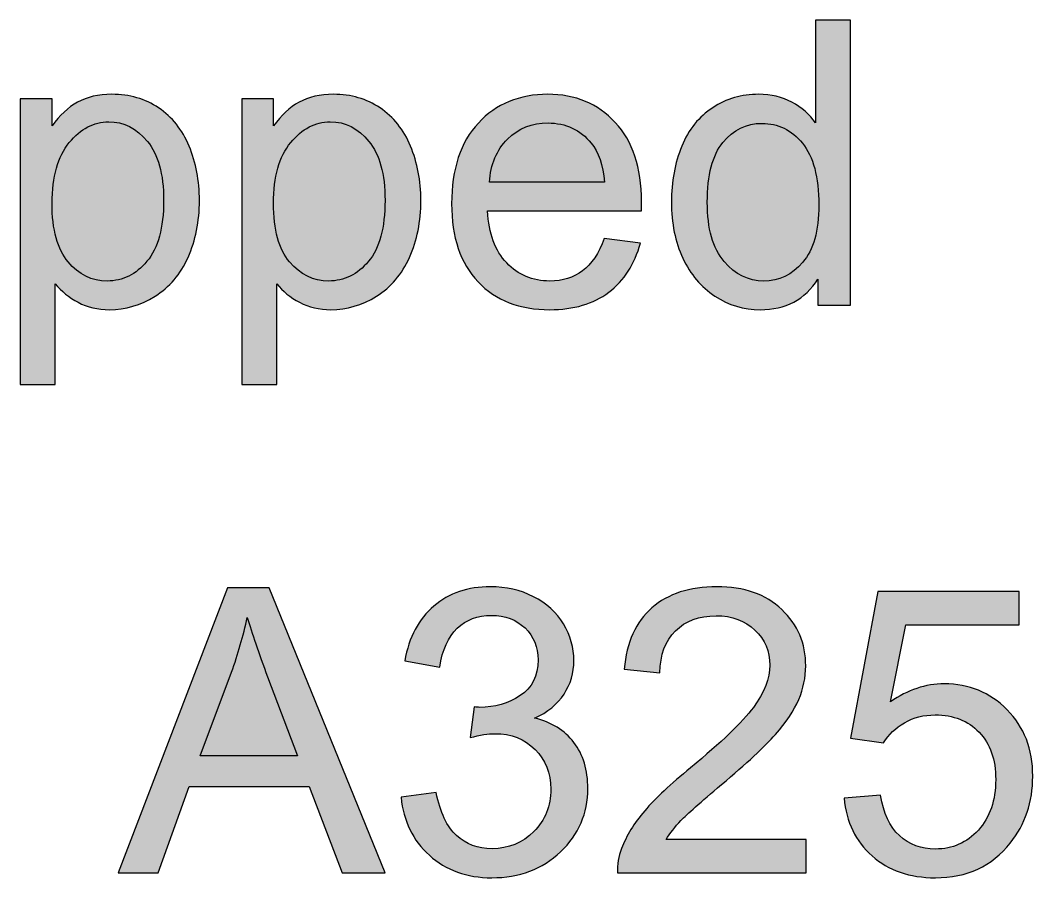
# Model space of a CAD drawing. Extents: x -3.7 to 29.7, y -3.9 to 14.9.
# Drawn here: x 21.399 to 25.662, y 11.259 to 14.869 of the extents above; entities that cross this region are included whole.
import ezdxf

# ---------------------------------------------------------------- set-up
doc = ezdxf.new("R2010")
doc.units = 0
doc.header["$MEASUREMENT"] = 0
doc.layers.add('LAYER_1', color=7, linetype='CONTINUOUS')

msp = doc.modelspace()

# ---------------------------------------------------------------- hatches: boundary and pattern name
at = {"layer": 'LAYER_1'}
h = msp.add_hatch(color=250, dxfattribs=at)
edge = h.paths.add_edge_path()
edge.add_spline(control_points=[(24.7579, 13.6691), (24.7579, 13.6691), (24.7579, 13.7795), (24.7579, 13.7795), (24.7029, 13.6937), (24.6218, 13.6507), (24.5148, 13.6507), (24.4455, 13.6507), (24.3818, 13.6697), (24.324, 13.708), (24.2659, 13.7459), (24.2209, 13.7993), (24.1888, 13.8675), (24.1569, 13.936), (24.141, 14.0144), (24.141, 14.1033), (24.141, 14.1899), (24.1555, 14.2684), (24.1843, 14.3391), (24.2134, 14.4095), (24.2566, 14.4637), (24.3145, 14.5011), (24.3721, 14.5388), (24.4369, 14.5575), (24.5081, 14.5575), (24.5606, 14.5575), (24.6073, 14.5464), (24.6481, 14.5243), (24.6889, 14.5023), (24.7221, 14.4732), (24.7478, 14.4377), (24.7478, 14.4377), (24.7478, 14.8694), (24.7478, 14.8694), (24.7478, 14.8694), (24.8954, 14.8694), (24.8954, 14.8694), (24.8954, 14.8694), (24.8954, 13.6691), (24.8954, 13.6691), (24.8954, 13.6691), (24.7579, 13.6691), (24.7579, 13.6691)], knot_values=[0, 0, 0, 0, 0.071429, 0.071429, 0.071429, 0.142857, 0.142857, 0.142857, 0.214286, 0.214286, 0.214286, 0.285714, 0.285714, 0.285714, 0.357143, 0.357143, 0.357143, 0.428571, 0.428571, 0.428571, 0.5, 0.5, 0.5, 0.571429, 0.571429, 0.571429, 0.642857, 0.642857, 0.642857, 0.714286, 0.714286, 0.714286, 0.785714, 0.785714, 0.785714, 0.857143, 0.857143, 0.857143, 0.928571, 0.928571, 0.928571, 1, 1, 1, 1], degree=3, periodic=1)
h = msp.add_hatch(color=250, dxfattribs=at)
edge = h.paths.add_edge_path()
edge.add_spline(control_points=[(21.3994, 13.3355), (21.3994, 13.3355), (21.3994, 14.5391), (21.3994, 14.5391), (21.3994, 14.5391), (21.5334, 14.5391), (21.5334, 14.5391), (21.5334, 14.5391), (21.5334, 14.4248), (21.5334, 14.4248), (21.5651, 14.469), (21.6009, 14.5023), (21.6408, 14.5243), (21.6805, 14.5464), (21.7288, 14.5575), (21.7854, 14.5575), (21.8598, 14.5575), (21.9251, 14.5386), (21.9819, 14.5003), (22.0386, 14.4623), (22.0814, 14.4084), (22.1104, 14.3391), (22.1392, 14.2695), (22.1537, 14.1935), (22.1537, 14.1106), (22.1537, 14.022), (22.1378, 13.9421), (22.1059, 13.8709), (22.0741, 13.7999), (22.0277, 13.7454), (21.9668, 13.7074), (21.9062, 13.6697), (21.8422, 13.6507), (21.7751, 13.6507), (21.726, 13.6507), (21.6819, 13.661), (21.643, 13.6817), (21.6039, 13.7023), (21.572, 13.7283), (21.5469, 13.7599), (21.5469, 13.7599), (21.5469, 13.3355), (21.5469, 13.3355), (21.5469, 13.3355), (21.3994, 13.3355), (21.3994, 13.3355)], knot_values=[0, 0, 0, 0, 0.066667, 0.066667, 0.066667, 0.133333, 0.133333, 0.133333, 0.2, 0.2, 0.2, 0.266667, 0.266667, 0.266667, 0.333333, 0.333333, 0.333333, 0.4, 0.4, 0.4, 0.466667, 0.466667, 0.466667, 0.533333, 0.533333, 0.533333, 0.6, 0.6, 0.6, 0.666667, 0.666667, 0.666667, 0.733333, 0.733333, 0.733333, 0.8, 0.8, 0.8, 0.866667, 0.866667, 0.866667, 0.933333, 0.933333, 0.933333, 1, 1, 1, 1], degree=3, periodic=1)
h = msp.add_hatch(color=250, dxfattribs=at)
edge = h.paths.add_edge_path()
edge.add_spline(control_points=[(22.3317, 13.3355), (22.3317, 13.3355), (22.3317, 14.5391), (22.3317, 14.5391), (22.3317, 14.5391), (22.4658, 14.5391), (22.4658, 14.5391), (22.4658, 14.5391), (22.4658, 14.4248), (22.4658, 14.4248), (22.4974, 14.469), (22.5331, 14.5023), (22.5731, 14.5243), (22.6128, 14.5464), (22.6611, 14.5575), (22.7178, 14.5575), (22.7922, 14.5575), (22.8575, 14.5386), (22.9142, 14.5003), (22.9709, 14.4623), (23.0137, 14.4084), (23.0427, 14.3391), (23.0715, 14.2695), (23.086, 14.1935), (23.086, 14.1106), (23.086, 14.022), (23.0701, 13.9421), (23.0383, 13.8709), (23.0064, 13.7999), (22.96, 13.7454), (22.8991, 13.7074), (22.8385, 13.6697), (22.7745, 13.6507), (22.7075, 13.6507), (22.6583, 13.6507), (22.6142, 13.661), (22.5754, 13.6817), (22.5362, 13.7023), (22.5043, 13.7283), (22.4792, 13.7599), (22.4792, 13.7599), (22.4792, 13.3355), (22.4792, 13.3355), (22.4792, 13.3355), (22.3317, 13.3355), (22.3317, 13.3355)], knot_values=[0, 0, 0, 0, 0.066667, 0.066667, 0.066667, 0.133333, 0.133333, 0.133333, 0.2, 0.2, 0.2, 0.266667, 0.266667, 0.266667, 0.333333, 0.333333, 0.333333, 0.4, 0.4, 0.4, 0.466667, 0.466667, 0.466667, 0.533333, 0.533333, 0.533333, 0.6, 0.6, 0.6, 0.666667, 0.666667, 0.666667, 0.733333, 0.733333, 0.733333, 0.8, 0.8, 0.8, 0.866667, 0.866667, 0.866667, 0.933333, 0.933333, 0.933333, 1, 1, 1, 1], degree=3, periodic=1)
h = msp.add_hatch(color=250, dxfattribs=at)
edge = h.paths.add_edge_path()
edge.add_spline(control_points=[(23.8574, 13.9507), (23.8574, 13.9507), (24.01, 13.9306), (24.01, 13.9306), (23.9863, 13.842), (23.9418, 13.773), (23.8769, 13.7241), (23.8122, 13.6752), (23.7294, 13.6507), (23.6286, 13.6507), (23.5017, 13.6507), (23.4011, 13.6898), (23.3269, 13.768), (23.2526, 13.846), (23.2154, 13.9558), (23.2154, 14.0969), (23.2154, 14.2427), (23.2528, 14.3561), (23.328, 14.4366), (23.4031, 14.5173), (23.5006, 14.5575), (23.6205, 14.5575), (23.7365, 14.5575), (23.8312, 14.5182), (23.9046, 14.4391), (23.9781, 14.36), (24.015, 14.2489), (24.015, 14.1055), (24.015, 14.0969), (24.0147, 14.0837), (24.0142, 14.0664), (24.0142, 14.0664), (23.3663, 14.0664), (23.3663, 14.0664), (23.3718, 13.9712), (23.3986, 13.8979), (23.4473, 13.8474), (23.4956, 13.7968), (23.5563, 13.7714), (23.6286, 13.7714), (23.6825, 13.7714), (23.7286, 13.7856), (23.7666, 13.8141), (23.8049, 13.8426), (23.8351, 13.8881), (23.8574, 13.9507)], knot_values=[0, 0, 0, 0, 0.066667, 0.066667, 0.066667, 0.133333, 0.133333, 0.133333, 0.2, 0.2, 0.2, 0.266667, 0.266667, 0.266667, 0.333333, 0.333333, 0.333333, 0.4, 0.4, 0.4, 0.466667, 0.466667, 0.466667, 0.533333, 0.533333, 0.533333, 0.6, 0.6, 0.6, 0.666667, 0.666667, 0.666667, 0.733333, 0.733333, 0.733333, 0.8, 0.8, 0.8, 0.866667, 0.866667, 0.866667, 0.933333, 0.933333, 0.933333, 1, 1, 1, 1], degree=3, periodic=1)
h = msp.add_hatch(color=250, dxfattribs=at)
edge = h.paths.add_edge_path()
edge.add_spline(control_points=[(21.5334, 14.0988), (21.5334, 13.9874), (21.5561, 13.9049), (21.6011, 13.8515), (21.6463, 13.7982), (21.7012, 13.7714), (21.7654, 13.7714), (21.8308, 13.7714), (21.8866, 13.799), (21.933, 13.8543), (21.9797, 13.9097), (22.0029, 13.9952), (22.0029, 14.1111), (22.0029, 14.2217), (21.9802, 14.3044), (21.9346, 14.3595), (21.8891, 14.4145), (21.8349, 14.4419), (21.7718, 14.4419), (21.7092, 14.4419), (21.6539, 14.4126), (21.6058, 14.3541), (21.5575, 14.2955), (21.5334, 14.2106), (21.5334, 14.0988)], knot_values=[0, 0, 0, 0, 0.125, 0.125, 0.125, 0.25, 0.25, 0.25, 0.375, 0.375, 0.375, 0.5, 0.5, 0.5, 0.625, 0.625, 0.625, 0.75, 0.75, 0.75, 0.875, 0.875, 0.875, 1, 1, 1, 1], degree=3, periodic=1)
h = msp.add_hatch(color=250, dxfattribs=at)
edge = h.paths.add_edge_path()
edge.add_spline(control_points=[(22.4658, 14.0988), (22.4658, 13.9874), (22.4884, 13.9049), (22.5334, 13.8515), (22.5786, 13.7982), (22.6334, 13.7714), (22.6977, 13.7714), (22.7631, 13.7714), (22.8189, 13.799), (22.8653, 13.8543), (22.912, 13.9097), (22.9351, 13.9952), (22.9351, 14.1111), (22.9351, 14.2217), (22.9125, 14.3044), (22.867, 14.3595), (22.8214, 14.4145), (22.7672, 14.4419), (22.7041, 14.4419), (22.6415, 14.4419), (22.5862, 14.4126), (22.5382, 14.3541), (22.4898, 14.2955), (22.4658, 14.2106), (22.4658, 14.0988)], knot_values=[0, 0, 0, 0, 0.125, 0.125, 0.125, 0.25, 0.25, 0.25, 0.375, 0.375, 0.375, 0.5, 0.5, 0.5, 0.625, 0.625, 0.625, 0.75, 0.75, 0.75, 0.875, 0.875, 0.875, 1, 1, 1, 1], degree=3, periodic=1)
h = msp.add_hatch(color=250, dxfattribs=at)
edge = h.paths.add_edge_path()
edge.add_spline(control_points=[(23.3746, 14.1871), (23.3746, 14.1871), (23.8591, 14.1871), (23.8591, 14.1871), (23.8527, 14.2603), (23.834, 14.315), (23.8035, 14.3517), (23.7568, 14.4084), (23.6959, 14.4369), (23.6213, 14.4369), (23.5537, 14.4369), (23.497, 14.4143), (23.4509, 14.369), (23.4051, 14.3237), (23.3797, 14.2631), (23.3746, 14.1871)], knot_values=[0, 0, 0, 0, 0.2, 0.2, 0.2, 0.4, 0.4, 0.4, 0.6, 0.6, 0.6, 0.8, 0.8, 0.8, 1, 1, 1, 1], degree=3, periodic=1)
h = msp.add_hatch(color=250, dxfattribs=at)
edge = h.paths.add_edge_path()
edge.add_spline(control_points=[(24.2919, 14.103), (24.2919, 13.9918), (24.3154, 13.9088), (24.3626, 13.8538), (24.4095, 13.7987), (24.4651, 13.7714), (24.5291, 13.7714), (24.5936, 13.7714), (24.6483, 13.7976), (24.6936, 13.8501), (24.7386, 13.9027), (24.7612, 13.9829), (24.7612, 14.0907), (24.7612, 14.2092), (24.7383, 14.2963), (24.6923, 14.3519), (24.6464, 14.4075), (24.5897, 14.4352), (24.5223, 14.4352), (24.4567, 14.4352), (24.402, 14.4086), (24.3578, 14.3553), (24.3139, 14.3019), (24.2919, 14.2178), (24.2919, 14.103)], knot_values=[0, 0, 0, 0, 0.125, 0.125, 0.125, 0.25, 0.25, 0.25, 0.375, 0.375, 0.375, 0.5, 0.5, 0.5, 0.625, 0.625, 0.625, 0.75, 0.75, 0.75, 0.875, 0.875, 0.875, 1, 1, 1, 1], degree=3, periodic=1)
h = msp.add_hatch(color=250, dxfattribs=at)
edge = h.paths.add_edge_path()
edge.add_spline(control_points=[(21.8118, 11.2791), (21.8118, 11.2791), (22.2722, 12.4793), (22.2722, 12.4793), (22.2722, 12.4793), (22.4469, 12.4793), (22.4469, 12.4793), (22.4469, 12.4793), (22.9357, 11.2791), (22.9357, 11.2791), (22.9357, 11.2791), (22.7547, 11.2791), (22.7547, 11.2791), (22.7547, 11.2791), (22.6158, 11.6429), (22.6158, 11.6429), (22.6158, 11.6429), (22.1104, 11.6429), (22.1104, 11.6429), (22.1104, 11.6429), (21.9803, 11.2791), (21.9803, 11.2791), (21.9803, 11.2791), (21.8118, 11.2791), (21.8118, 11.2791)], knot_values=[0, 0, 0, 0, 0.125, 0.125, 0.125, 0.25, 0.25, 0.25, 0.375, 0.375, 0.375, 0.5, 0.5, 0.5, 0.625, 0.625, 0.625, 0.75, 0.75, 0.75, 0.875, 0.875, 0.875, 1, 1, 1, 1], degree=3, periodic=1)
h = msp.add_hatch(color=250, dxfattribs=at)
edge = h.paths.add_edge_path()
edge.add_spline(control_points=[(23.0028, 11.5976), (23.0028, 11.5976), (23.1503, 11.6177), (23.1503, 11.6177), (23.1673, 11.5338), (23.1958, 11.4735), (23.2363, 11.4366), (23.2768, 11.3998), (23.3266, 11.3813), (23.3855, 11.3813), (23.4554, 11.3813), (23.5143, 11.4054), (23.5618, 11.4534), (23.6093, 11.5015), (23.6331, 11.561), (23.6331, 11.632), (23.6331, 11.6995), (23.611, 11.7555), (23.5666, 11.7995), (23.5225, 11.8435), (23.4663, 11.8655), (23.3978, 11.8655), (23.3699, 11.8655), (23.3352, 11.86), (23.2936, 11.849), (23.2936, 11.849), (23.3101, 11.9781), (23.3101, 11.9781), (23.3199, 11.9769), (23.328, 11.9764), (23.3338, 11.9764), (23.3969, 11.9764), (23.4534, 11.9929), (23.504, 12.0256), (23.5543, 12.0583), (23.5794, 12.1086), (23.5794, 12.1765), (23.5794, 12.2304), (23.561, 12.2751), (23.5244, 12.3106), (23.4877, 12.3461), (23.4406, 12.3637), (23.3828, 12.3637), (23.3252, 12.3637), (23.2774, 12.3455), (23.2391, 12.3092), (23.2009, 12.2729), (23.1763, 12.2184), (23.1654, 12.1457), (23.1654, 12.1457), (23.0179, 12.1726), (23.0179, 12.1726), (23.036, 12.2715), (23.0768, 12.3483), (23.1408, 12.4028), (23.2045, 12.4572), (23.2841, 12.4843), (23.3791, 12.4843), (23.4445, 12.4843), (23.5048, 12.4704), (23.5599, 12.4422), (23.6152, 12.4142), (23.6574, 12.376), (23.6864, 12.3276), (23.7157, 12.279), (23.7303, 12.2276), (23.7303, 12.1731), (23.7303, 12.1215), (23.7163, 12.0745), (23.6886, 12.032), (23.6607, 11.9895), (23.6194, 11.9558), (23.5649, 11.9306), (23.6359, 11.9144), (23.6909, 11.8803), (23.7303, 11.8286), (23.7694, 11.7772), (23.7889, 11.7124), (23.7889, 11.635), (23.7889, 11.5302), (23.7507, 11.4411), (23.6744, 11.3682), (23.5978, 11.2953), (23.5012, 11.2589), (23.3844, 11.2589), (23.2791, 11.2589), (23.1917, 11.2905), (23.122, 11.3534), (23.0522, 11.4163), (23.0126, 11.4975), (23.0028, 11.5976)], knot_values=[0, 0, 0, 0, 0.033333, 0.033333, 0.033333, 0.066667, 0.066667, 0.066667, 0.1, 0.1, 0.1, 0.133333, 0.133333, 0.133333, 0.166667, 0.166667, 0.166667, 0.2, 0.2, 0.2, 0.233333, 0.233333, 0.233333, 0.266667, 0.266667, 0.266667, 0.3, 0.3, 0.3, 0.333333, 0.333333, 0.333333, 0.366667, 0.366667, 0.366667, 0.4, 0.4, 0.4, 0.433333, 0.433333, 0.433333, 0.466667, 0.466667, 0.466667, 0.5, 0.5, 0.5, 0.533333, 0.533333, 0.533333, 0.566667, 0.566667, 0.566667, 0.6, 0.6, 0.6, 0.633333, 0.633333, 0.633333, 0.666667, 0.666667, 0.666667, 0.7, 0.7, 0.7, 0.733333, 0.733333, 0.733333, 0.766667, 0.766667, 0.766667, 0.8, 0.8, 0.8, 0.833333, 0.833333, 0.833333, 0.866667, 0.866667, 0.866667, 0.9, 0.9, 0.9, 0.933333, 0.933333, 0.933333, 0.966667, 0.966667, 0.966667, 1, 1, 1, 1], degree=3, periodic=1)
h = msp.add_hatch(color=250, dxfattribs=at)
edge = h.paths.add_edge_path()
edge.add_spline(control_points=[(24.7078, 11.4198), (24.7078, 11.4198), (24.7078, 11.2791), (24.7078, 11.2791), (24.7078, 11.2791), (23.9133, 11.2791), (23.9133, 11.2791), (23.9122, 11.3146), (23.918, 11.3486), (23.9306, 11.3816), (23.951, 11.4355), (23.9837, 11.4889), (24.0286, 11.5412), (24.0737, 11.5934), (24.138, 11.6537), (24.2214, 11.7222), (24.3514, 11.8292), (24.4397, 11.9138), (24.4857, 11.9764), (24.5322, 12.039), (24.5554, 12.0983), (24.5554, 12.1541), (24.5554, 12.2125), (24.5343, 12.2617), (24.4925, 12.3019), (24.4506, 12.3419), (24.3958, 12.362), (24.3285, 12.362), (24.2572, 12.362), (24.2002, 12.3407), (24.1575, 12.2983), (24.1148, 12.2561), (24.0932, 12.1974), (24.0927, 12.1223), (24.0927, 12.1223), (23.9418, 12.1374), (23.9418, 12.1374), (23.9521, 12.2502), (23.9912, 12.3363), (24.0589, 12.3955), (24.1268, 12.4547), (24.2175, 12.4843), (24.3318, 12.4843), (24.4469, 12.4843), (24.5383, 12.4525), (24.6053, 12.3885), (24.6726, 12.3246), (24.7062, 12.2452), (24.7062, 12.1508), (24.7062, 12.1027), (24.6964, 12.0555), (24.6766, 12.0091), (24.657, 11.9624), (24.6243, 11.9135), (24.5788, 11.8621), (24.5329, 11.811), (24.4572, 11.7403), (24.3517, 11.6509), (24.2631, 11.5766), (24.2061, 11.5263), (24.1809, 11.4998), (24.1558, 11.4732), (24.1351, 11.4467), (24.1186, 11.4198), (24.1186, 11.4198), (24.7078, 11.4198), (24.7078, 11.4198)], knot_values=[0, 0, 0, 0, 0.045455, 0.045455, 0.045455, 0.090909, 0.090909, 0.090909, 0.136364, 0.136364, 0.136364, 0.181818, 0.181818, 0.181818, 0.227273, 0.227273, 0.227273, 0.272727, 0.272727, 0.272727, 0.318182, 0.318182, 0.318182, 0.363636, 0.363636, 0.363636, 0.409091, 0.409091, 0.409091, 0.454545, 0.454545, 0.454545, 0.5, 0.5, 0.5, 0.545455, 0.545455, 0.545455, 0.590909, 0.590909, 0.590909, 0.636364, 0.636364, 0.636364, 0.681818, 0.681818, 0.681818, 0.727273, 0.727273, 0.727273, 0.772727, 0.772727, 0.772727, 0.818182, 0.818182, 0.818182, 0.863636, 0.863636, 0.863636, 0.909091, 0.909091, 0.909091, 0.954545, 0.954545, 0.954545, 1, 1, 1, 1], degree=3, periodic=1)
h = msp.add_hatch(color=250, dxfattribs=at)
edge = h.paths.add_edge_path()
edge.add_spline(control_points=[(24.8674, 11.5943), (24.8674, 11.5943), (25.0217, 11.606), (25.0217, 11.606), (25.0331, 11.5308), (25.0596, 11.4744), (25.1009, 11.4363), (25.1423, 11.3986), (25.1929, 11.3797), (25.2524, 11.3797), (25.3242, 11.3797), (25.3843, 11.4065), (25.4332, 11.4598), (25.4817, 11.5135), (25.5061, 11.5844), (25.5061, 11.6727), (25.5061, 11.7568), (25.4829, 11.823), (25.4362, 11.8717), (25.3896, 11.9203), (25.3278, 11.9446), (25.251, 11.9446), (25.2032, 11.9446), (25.1605, 11.9337), (25.1225, 11.9118), (25.0848, 11.8901), (25.0552, 11.8619), (25.0334, 11.8272), (25.0334, 11.8272), (24.8942, 11.8473), (24.8942, 11.8473), (24.8942, 11.8473), (25.0099, 12.4643), (25.0099, 12.4643), (25.0099, 12.4643), (25.6049, 12.4643), (25.6049, 12.4643), (25.6049, 12.4643), (25.6049, 12.3234), (25.6049, 12.3234), (25.6049, 12.3234), (25.1275, 12.3234), (25.1275, 12.3234), (25.1275, 12.3234), (25.0635, 11.9996), (25.0635, 11.9996), (25.1353, 12.0502), (25.2108, 12.0753), (25.2895, 12.0753), (25.394, 12.0753), (25.4823, 12.039), (25.5541, 11.9664), (25.626, 11.8937), (25.662, 11.8004), (25.662, 11.6864), (25.662, 11.5778), (25.6304, 11.4839), (25.5672, 11.4048), (25.4905, 11.3075), (25.3854, 11.2589), (25.2524, 11.2589), (25.1434, 11.2589), (25.0546, 11.2897), (24.9856, 11.3509), (24.9166, 11.412), (24.8771, 11.4931), (24.8674, 11.5943)], knot_values=[0, 0, 0, 0, 0.045455, 0.045455, 0.045455, 0.090909, 0.090909, 0.090909, 0.136364, 0.136364, 0.136364, 0.181818, 0.181818, 0.181818, 0.227273, 0.227273, 0.227273, 0.272727, 0.272727, 0.272727, 0.318182, 0.318182, 0.318182, 0.363636, 0.363636, 0.363636, 0.409091, 0.409091, 0.409091, 0.454545, 0.454545, 0.454545, 0.5, 0.5, 0.5, 0.545455, 0.545455, 0.545455, 0.590909, 0.590909, 0.590909, 0.636364, 0.636364, 0.636364, 0.681818, 0.681818, 0.681818, 0.727273, 0.727273, 0.727273, 0.772727, 0.772727, 0.772727, 0.818182, 0.818182, 0.818182, 0.863636, 0.863636, 0.863636, 0.909091, 0.909091, 0.909091, 0.954545, 0.954545, 0.954545, 1, 1, 1, 1], degree=3, periodic=1)
h = msp.add_hatch(color=250, dxfattribs=at)
edge = h.paths.add_edge_path()
edge.add_spline(control_points=[(22.1571, 11.7719), (22.1571, 11.7719), (22.5661, 11.7719), (22.5661, 11.7719), (22.5661, 11.7719), (22.4409, 12.1046), (22.4409, 12.1046), (22.4032, 12.2058), (22.3748, 12.2894), (22.3549, 12.3552), (22.3384, 12.2771), (22.3163, 12.2002), (22.2886, 12.1242), (22.2886, 12.1242), (22.1571, 11.7719), (22.1571, 11.7719)], knot_values=[0, 0, 0, 0, 0.2, 0.2, 0.2, 0.4, 0.4, 0.4, 0.6, 0.6, 0.6, 0.8, 0.8, 0.8, 1, 1, 1, 1], degree=3, periodic=1)

# ---------------------------------------------------------------- linework, layer by layer
at = {"layer": 'LAYER_1', "color": 250}
for points, knots in [([(24.7579, 13.6691), (24.7579, 13.6691), (24.7579, 13.7795), (24.7579, 13.7795), (24.7029, 13.6937), (24.6218, 13.6507), (24.5148, 13.6507), (24.4455, 13.6507), (24.3818, 13.6697), (24.324, 13.708), (24.2659, 13.7459), (24.2209, 13.7993), (24.1888, 13.8675), (24.1569, 13.936), (24.141, 14.0144), (24.141, 14.1033), (24.141, 14.1899), (24.1555, 14.2684), (24.1843, 14.3391), (24.2134, 14.4095), (24.2566, 14.4637), (24.3145, 14.5011), (24.3721, 14.5388), (24.4369, 14.5575), (24.5081, 14.5575), (24.5606, 14.5575), (24.6073, 14.5464), (24.6481, 14.5243), (24.6889, 14.5023), (24.7221, 14.4732), (24.7478, 14.4377), (24.7478, 14.4377), (24.7478, 14.8694), (24.7478, 14.8694), (24.7478, 14.8694), (24.8954, 14.8694), (24.8954, 14.8694), (24.8954, 14.8694), (24.8954, 13.6691), (24.8954, 13.6691), (24.8954, 13.6691), (24.7579, 13.6691), (24.7579, 13.6691)], [0, 0, 0, 0, 0.071429, 0.071429, 0.071429, 0.142857, 0.142857, 0.142857, 0.214286, 0.214286, 0.214286, 0.285714, 0.285714, 0.285714, 0.357143, 0.357143, 0.357143, 0.428571, 0.428571, 0.428571, 0.5, 0.5, 0.5, 0.571429, 0.571429, 0.571429, 0.642857, 0.642857, 0.642857, 0.714286, 0.714286, 0.714286, 0.785714, 0.785714, 0.785714, 0.857143, 0.857143, 0.857143, 0.928571, 0.928571, 0.928571, 1, 1, 1, 1]), ([(21.3994, 13.3355), (21.3994, 13.3355), (21.3994, 14.5391), (21.3994, 14.5391), (21.3994, 14.5391), (21.5334, 14.5391), (21.5334, 14.5391), (21.5334, 14.5391), (21.5334, 14.4248), (21.5334, 14.4248), (21.5651, 14.469), (21.6009, 14.5023), (21.6408, 14.5243), (21.6805, 14.5464), (21.7288, 14.5575), (21.7854, 14.5575), (21.8598, 14.5575), (21.9251, 14.5386), (21.9819, 14.5003), (22.0386, 14.4623), (22.0814, 14.4084), (22.1104, 14.3391), (22.1392, 14.2695), (22.1537, 14.1935), (22.1537, 14.1106), (22.1537, 14.022), (22.1378, 13.9421), (22.1059, 13.8709), (22.0741, 13.7999), (22.0277, 13.7454), (21.9668, 13.7074), (21.9062, 13.6697), (21.8422, 13.6507), (21.7751, 13.6507), (21.726, 13.6507), (21.6819, 13.661), (21.643, 13.6817), (21.6039, 13.7023), (21.572, 13.7283), (21.5469, 13.7599), (21.5469, 13.7599), (21.5469, 13.3355), (21.5469, 13.3355), (21.5469, 13.3355), (21.3994, 13.3355), (21.3994, 13.3355)], [0, 0, 0, 0, 0.066667, 0.066667, 0.066667, 0.133333, 0.133333, 0.133333, 0.2, 0.2, 0.2, 0.266667, 0.266667, 0.266667, 0.333333, 0.333333, 0.333333, 0.4, 0.4, 0.4, 0.466667, 0.466667, 0.466667, 0.533333, 0.533333, 0.533333, 0.6, 0.6, 0.6, 0.666667, 0.666667, 0.666667, 0.733333, 0.733333, 0.733333, 0.8, 0.8, 0.8, 0.866667, 0.866667, 0.866667, 0.933333, 0.933333, 0.933333, 1, 1, 1, 1]), ([(22.3317, 13.3355), (22.3317, 13.3355), (22.3317, 14.5391), (22.3317, 14.5391), (22.3317, 14.5391), (22.4658, 14.5391), (22.4658, 14.5391), (22.4658, 14.5391), (22.4658, 14.4248), (22.4658, 14.4248), (22.4974, 14.469), (22.5331, 14.5023), (22.5731, 14.5243), (22.6128, 14.5464), (22.6611, 14.5575), (22.7178, 14.5575), (22.7922, 14.5575), (22.8575, 14.5386), (22.9142, 14.5003), (22.9709, 14.4623), (23.0137, 14.4084), (23.0427, 14.3391), (23.0715, 14.2695), (23.086, 14.1935), (23.086, 14.1106), (23.086, 14.022), (23.0701, 13.9421), (23.0383, 13.8709), (23.0064, 13.7999), (22.96, 13.7454), (22.8991, 13.7074), (22.8385, 13.6697), (22.7745, 13.6507), (22.7075, 13.6507), (22.6583, 13.6507), (22.6142, 13.661), (22.5754, 13.6817), (22.5362, 13.7023), (22.5043, 13.7283), (22.4792, 13.7599), (22.4792, 13.7599), (22.4792, 13.3355), (22.4792, 13.3355), (22.4792, 13.3355), (22.3317, 13.3355), (22.3317, 13.3355)], [0, 0, 0, 0, 0.066667, 0.066667, 0.066667, 0.133333, 0.133333, 0.133333, 0.2, 0.2, 0.2, 0.266667, 0.266667, 0.266667, 0.333333, 0.333333, 0.333333, 0.4, 0.4, 0.4, 0.466667, 0.466667, 0.466667, 0.533333, 0.533333, 0.533333, 0.6, 0.6, 0.6, 0.666667, 0.666667, 0.666667, 0.733333, 0.733333, 0.733333, 0.8, 0.8, 0.8, 0.866667, 0.866667, 0.866667, 0.933333, 0.933333, 0.933333, 1, 1, 1, 1]), ([(23.8574, 13.9507), (23.8574, 13.9507), (24.01, 13.9306), (24.01, 13.9306), (23.9863, 13.842), (23.9418, 13.773), (23.8769, 13.7241), (23.8122, 13.6752), (23.7294, 13.6507), (23.6286, 13.6507), (23.5017, 13.6507), (23.4011, 13.6898), (23.3269, 13.768), (23.2526, 13.846), (23.2154, 13.9558), (23.2154, 14.0969), (23.2154, 14.2427), (23.2528, 14.3561), (23.328, 14.4366), (23.4031, 14.5173), (23.5006, 14.5575), (23.6205, 14.5575), (23.7365, 14.5575), (23.8312, 14.5182), (23.9046, 14.4391), (23.9781, 14.36), (24.015, 14.2489), (24.015, 14.1055), (24.015, 14.0969), (24.0147, 14.0837), (24.0142, 14.0664), (24.0142, 14.0664), (23.3663, 14.0664), (23.3663, 14.0664), (23.3718, 13.9712), (23.3986, 13.8979), (23.4473, 13.8474), (23.4956, 13.7968), (23.5563, 13.7714), (23.6286, 13.7714), (23.6825, 13.7714), (23.7286, 13.7856), (23.7666, 13.8141), (23.8049, 13.8426), (23.8351, 13.8881), (23.8574, 13.9507)], [0, 0, 0, 0, 0.066667, 0.066667, 0.066667, 0.133333, 0.133333, 0.133333, 0.2, 0.2, 0.2, 0.266667, 0.266667, 0.266667, 0.333333, 0.333333, 0.333333, 0.4, 0.4, 0.4, 0.466667, 0.466667, 0.466667, 0.533333, 0.533333, 0.533333, 0.6, 0.6, 0.6, 0.666667, 0.666667, 0.666667, 0.733333, 0.733333, 0.733333, 0.8, 0.8, 0.8, 0.866667, 0.866667, 0.866667, 0.933333, 0.933333, 0.933333, 1, 1, 1, 1]), ([(21.5334, 14.0988), (21.5334, 13.9874), (21.5561, 13.9049), (21.6011, 13.8515), (21.6463, 13.7982), (21.7012, 13.7714), (21.7654, 13.7714), (21.8308, 13.7714), (21.8866, 13.799), (21.933, 13.8543), (21.9797, 13.9097), (22.0029, 13.9952), (22.0029, 14.1111), (22.0029, 14.2217), (21.9802, 14.3044), (21.9346, 14.3595), (21.8891, 14.4145), (21.8349, 14.4419), (21.7718, 14.4419), (21.7092, 14.4419), (21.6539, 14.4126), (21.6058, 14.3541), (21.5575, 14.2955), (21.5334, 14.2106), (21.5334, 14.0988)], [0, 0, 0, 0, 0.125, 0.125, 0.125, 0.25, 0.25, 0.25, 0.375, 0.375, 0.375, 0.5, 0.5, 0.5, 0.625, 0.625, 0.625, 0.75, 0.75, 0.75, 0.875, 0.875, 0.875, 1, 1, 1, 1]), ([(22.4658, 14.0988), (22.4658, 13.9874), (22.4884, 13.9049), (22.5334, 13.8515), (22.5786, 13.7982), (22.6334, 13.7714), (22.6977, 13.7714), (22.7631, 13.7714), (22.8189, 13.799), (22.8653, 13.8543), (22.912, 13.9097), (22.9351, 13.9952), (22.9351, 14.1111), (22.9351, 14.2217), (22.9125, 14.3044), (22.867, 14.3595), (22.8214, 14.4145), (22.7672, 14.4419), (22.7041, 14.4419), (22.6415, 14.4419), (22.5862, 14.4126), (22.5382, 14.3541), (22.4898, 14.2955), (22.4658, 14.2106), (22.4658, 14.0988)], [0, 0, 0, 0, 0.125, 0.125, 0.125, 0.25, 0.25, 0.25, 0.375, 0.375, 0.375, 0.5, 0.5, 0.5, 0.625, 0.625, 0.625, 0.75, 0.75, 0.75, 0.875, 0.875, 0.875, 1, 1, 1, 1]), ([(23.3746, 14.1871), (23.3746, 14.1871), (23.8591, 14.1871), (23.8591, 14.1871), (23.8527, 14.2603), (23.834, 14.315), (23.8035, 14.3517), (23.7568, 14.4084), (23.6959, 14.4369), (23.6213, 14.4369), (23.5537, 14.4369), (23.497, 14.4143), (23.4509, 14.369), (23.4051, 14.3237), (23.3797, 14.2631), (23.3746, 14.1871)], [0, 0, 0, 0, 0.2, 0.2, 0.2, 0.4, 0.4, 0.4, 0.6, 0.6, 0.6, 0.8, 0.8, 0.8, 1, 1, 1, 1]), ([(24.2919, 14.103), (24.2919, 13.9918), (24.3154, 13.9088), (24.3626, 13.8538), (24.4095, 13.7987), (24.4651, 13.7714), (24.5291, 13.7714), (24.5936, 13.7714), (24.6483, 13.7976), (24.6936, 13.8501), (24.7386, 13.9027), (24.7612, 13.9829), (24.7612, 14.0907), (24.7612, 14.2092), (24.7383, 14.2963), (24.6923, 14.3519), (24.6464, 14.4075), (24.5897, 14.4352), (24.5223, 14.4352), (24.4567, 14.4352), (24.402, 14.4086), (24.3578, 14.3553), (24.3139, 14.3019), (24.2919, 14.2178), (24.2919, 14.103)], [0, 0, 0, 0, 0.125, 0.125, 0.125, 0.25, 0.25, 0.25, 0.375, 0.375, 0.375, 0.5, 0.5, 0.5, 0.625, 0.625, 0.625, 0.75, 0.75, 0.75, 0.875, 0.875, 0.875, 1, 1, 1, 1]), ([(21.8118, 11.2791), (21.8118, 11.2791), (22.2722, 12.4793), (22.2722, 12.4793), (22.2722, 12.4793), (22.4469, 12.4793), (22.4469, 12.4793), (22.4469, 12.4793), (22.9357, 11.2791), (22.9357, 11.2791), (22.9357, 11.2791), (22.7547, 11.2791), (22.7547, 11.2791), (22.7547, 11.2791), (22.6158, 11.6429), (22.6158, 11.6429), (22.6158, 11.6429), (22.1104, 11.6429), (22.1104, 11.6429), (22.1104, 11.6429), (21.9803, 11.2791), (21.9803, 11.2791), (21.9803, 11.2791), (21.8118, 11.2791), (21.8118, 11.2791)], [0, 0, 0, 0, 0.125, 0.125, 0.125, 0.25, 0.25, 0.25, 0.375, 0.375, 0.375, 0.5, 0.5, 0.5, 0.625, 0.625, 0.625, 0.75, 0.75, 0.75, 0.875, 0.875, 0.875, 1, 1, 1, 1]), ([(23.0028, 11.5976), (23.0028, 11.5976), (23.1503, 11.6177), (23.1503, 11.6177), (23.1673, 11.5338), (23.1958, 11.4735), (23.2363, 11.4366), (23.2768, 11.3998), (23.3266, 11.3813), (23.3855, 11.3813), (23.4554, 11.3813), (23.5143, 11.4054), (23.5618, 11.4534), (23.6093, 11.5015), (23.6331, 11.561), (23.6331, 11.632), (23.6331, 11.6995), (23.611, 11.7555), (23.5666, 11.7995), (23.5225, 11.8435), (23.4663, 11.8655), (23.3978, 11.8655), (23.3699, 11.8655), (23.3352, 11.86), (23.2936, 11.849), (23.2936, 11.849), (23.3101, 11.9781), (23.3101, 11.9781), (23.3199, 11.9769), (23.328, 11.9764), (23.3338, 11.9764), (23.3969, 11.9764), (23.4534, 11.9929), (23.504, 12.0256), (23.5543, 12.0583), (23.5794, 12.1086), (23.5794, 12.1765), (23.5794, 12.2304), (23.561, 12.2751), (23.5244, 12.3106), (23.4877, 12.3461), (23.4406, 12.3637), (23.3828, 12.3637), (23.3252, 12.3637), (23.2774, 12.3455), (23.2391, 12.3092), (23.2009, 12.2729), (23.1763, 12.2184), (23.1654, 12.1457), (23.1654, 12.1457), (23.0179, 12.1726), (23.0179, 12.1726), (23.036, 12.2715), (23.0768, 12.3483), (23.1408, 12.4028), (23.2045, 12.4572), (23.2841, 12.4843), (23.3791, 12.4843), (23.4445, 12.4843), (23.5048, 12.4704), (23.5599, 12.4422), (23.6152, 12.4142), (23.6574, 12.376), (23.6864, 12.3276), (23.7157, 12.279), (23.7303, 12.2276), (23.7303, 12.1731), (23.7303, 12.1215), (23.7163, 12.0745), (23.6886, 12.032), (23.6607, 11.9895), (23.6194, 11.9558), (23.5649, 11.9306), (23.6359, 11.9144), (23.6909, 11.8803), (23.7303, 11.8286), (23.7694, 11.7772), (23.7889, 11.7124), (23.7889, 11.635), (23.7889, 11.5302), (23.7507, 11.4411), (23.6744, 11.3682), (23.5978, 11.2953), (23.5012, 11.2589), (23.3844, 11.2589), (23.2791, 11.2589), (23.1917, 11.2905), (23.122, 11.3534), (23.0522, 11.4163), (23.0126, 11.4975), (23.0028, 11.5976)], [0, 0, 0, 0, 0.033333, 0.033333, 0.033333, 0.066667, 0.066667, 0.066667, 0.1, 0.1, 0.1, 0.133333, 0.133333, 0.133333, 0.166667, 0.166667, 0.166667, 0.2, 0.2, 0.2, 0.233333, 0.233333, 0.233333, 0.266667, 0.266667, 0.266667, 0.3, 0.3, 0.3, 0.333333, 0.333333, 0.333333, 0.366667, 0.366667, 0.366667, 0.4, 0.4, 0.4, 0.433333, 0.433333, 0.433333, 0.466667, 0.466667, 0.466667, 0.5, 0.5, 0.5, 0.533333, 0.533333, 0.533333, 0.566667, 0.566667, 0.566667, 0.6, 0.6, 0.6, 0.633333, 0.633333, 0.633333, 0.666667, 0.666667, 0.666667, 0.7, 0.7, 0.7, 0.733333, 0.733333, 0.733333, 0.766667, 0.766667, 0.766667, 0.8, 0.8, 0.8, 0.833333, 0.833333, 0.833333, 0.866667, 0.866667, 0.866667, 0.9, 0.9, 0.9, 0.933333, 0.933333, 0.933333, 0.966667, 0.966667, 0.966667, 1, 1, 1, 1]), ([(24.7078, 11.4198), (24.7078, 11.4198), (24.7078, 11.2791), (24.7078, 11.2791), (24.7078, 11.2791), (23.9133, 11.2791), (23.9133, 11.2791), (23.9122, 11.3146), (23.918, 11.3486), (23.9306, 11.3816), (23.951, 11.4355), (23.9837, 11.4889), (24.0286, 11.5412), (24.0737, 11.5934), (24.138, 11.6537), (24.2214, 11.7222), (24.3514, 11.8292), (24.4397, 11.9138), (24.4857, 11.9764), (24.5322, 12.039), (24.5554, 12.0983), (24.5554, 12.1541), (24.5554, 12.2125), (24.5343, 12.2617), (24.4925, 12.3019), (24.4506, 12.3419), (24.3958, 12.362), (24.3285, 12.362), (24.2572, 12.362), (24.2002, 12.3407), (24.1575, 12.2983), (24.1148, 12.2561), (24.0932, 12.1974), (24.0927, 12.1223), (24.0927, 12.1223), (23.9418, 12.1374), (23.9418, 12.1374), (23.9521, 12.2502), (23.9912, 12.3363), (24.0589, 12.3955), (24.1268, 12.4547), (24.2175, 12.4843), (24.3318, 12.4843), (24.4469, 12.4843), (24.5383, 12.4525), (24.6053, 12.3885), (24.6726, 12.3246), (24.7062, 12.2452), (24.7062, 12.1508), (24.7062, 12.1027), (24.6964, 12.0555), (24.6766, 12.0091), (24.657, 11.9624), (24.6243, 11.9135), (24.5788, 11.8621), (24.5329, 11.811), (24.4572, 11.7403), (24.3517, 11.6509), (24.2631, 11.5766), (24.2061, 11.5263), (24.1809, 11.4998), (24.1558, 11.4732), (24.1351, 11.4467), (24.1186, 11.4198), (24.1186, 11.4198), (24.7078, 11.4198), (24.7078, 11.4198)], [0, 0, 0, 0, 0.045455, 0.045455, 0.045455, 0.090909, 0.090909, 0.090909, 0.136364, 0.136364, 0.136364, 0.181818, 0.181818, 0.181818, 0.227273, 0.227273, 0.227273, 0.272727, 0.272727, 0.272727, 0.318182, 0.318182, 0.318182, 0.363636, 0.363636, 0.363636, 0.409091, 0.409091, 0.409091, 0.454545, 0.454545, 0.454545, 0.5, 0.5, 0.5, 0.545455, 0.545455, 0.545455, 0.590909, 0.590909, 0.590909, 0.636364, 0.636364, 0.636364, 0.681818, 0.681818, 0.681818, 0.727273, 0.727273, 0.727273, 0.772727, 0.772727, 0.772727, 0.818182, 0.818182, 0.818182, 0.863636, 0.863636, 0.863636, 0.909091, 0.909091, 0.909091, 0.954545, 0.954545, 0.954545, 1, 1, 1, 1]), ([(24.8674, 11.5943), (24.8674, 11.5943), (25.0217, 11.606), (25.0217, 11.606), (25.0331, 11.5308), (25.0596, 11.4744), (25.1009, 11.4363), (25.1423, 11.3986), (25.1929, 11.3797), (25.2524, 11.3797), (25.3242, 11.3797), (25.3843, 11.4065), (25.4332, 11.4598), (25.4817, 11.5135), (25.5061, 11.5844), (25.5061, 11.6727), (25.5061, 11.7568), (25.4829, 11.823), (25.4362, 11.8717), (25.3896, 11.9203), (25.3278, 11.9446), (25.251, 11.9446), (25.2032, 11.9446), (25.1605, 11.9337), (25.1225, 11.9118), (25.0848, 11.8901), (25.0552, 11.8619), (25.0334, 11.8272), (25.0334, 11.8272), (24.8942, 11.8473), (24.8942, 11.8473), (24.8942, 11.8473), (25.0099, 12.4643), (25.0099, 12.4643), (25.0099, 12.4643), (25.6049, 12.4643), (25.6049, 12.4643), (25.6049, 12.4643), (25.6049, 12.3234), (25.6049, 12.3234), (25.6049, 12.3234), (25.1275, 12.3234), (25.1275, 12.3234), (25.1275, 12.3234), (25.0635, 11.9996), (25.0635, 11.9996), (25.1353, 12.0502), (25.2108, 12.0753), (25.2895, 12.0753), (25.394, 12.0753), (25.4823, 12.039), (25.5541, 11.9664), (25.626, 11.8937), (25.662, 11.8004), (25.662, 11.6864), (25.662, 11.5778), (25.6304, 11.4839), (25.5672, 11.4048), (25.4905, 11.3075), (25.3854, 11.2589), (25.2524, 11.2589), (25.1434, 11.2589), (25.0546, 11.2897), (24.9856, 11.3509), (24.9166, 11.412), (24.8771, 11.4931), (24.8674, 11.5943)], [0, 0, 0, 0, 0.045455, 0.045455, 0.045455, 0.090909, 0.090909, 0.090909, 0.136364, 0.136364, 0.136364, 0.181818, 0.181818, 0.181818, 0.227273, 0.227273, 0.227273, 0.272727, 0.272727, 0.272727, 0.318182, 0.318182, 0.318182, 0.363636, 0.363636, 0.363636, 0.409091, 0.409091, 0.409091, 0.454545, 0.454545, 0.454545, 0.5, 0.5, 0.5, 0.545455, 0.545455, 0.545455, 0.590909, 0.590909, 0.590909, 0.636364, 0.636364, 0.636364, 0.681818, 0.681818, 0.681818, 0.727273, 0.727273, 0.727273, 0.772727, 0.772727, 0.772727, 0.818182, 0.818182, 0.818182, 0.863636, 0.863636, 0.863636, 0.909091, 0.909091, 0.909091, 0.954545, 0.954545, 0.954545, 1, 1, 1, 1]), ([(22.1571, 11.7719), (22.1571, 11.7719), (22.5661, 11.7719), (22.5661, 11.7719), (22.5661, 11.7719), (22.4409, 12.1046), (22.4409, 12.1046), (22.4032, 12.2058), (22.3748, 12.2894), (22.3549, 12.3552), (22.3384, 12.2771), (22.3163, 12.2002), (22.2886, 12.1242), (22.2886, 12.1242), (22.1571, 11.7719), (22.1571, 11.7719)], [0, 0, 0, 0, 0.2, 0.2, 0.2, 0.4, 0.4, 0.4, 0.6, 0.6, 0.6, 0.8, 0.8, 0.8, 1, 1, 1, 1])]:
    msp.add_open_spline(points, degree=3, knots=knots, dxfattribs=at)

doc.saveas('drawing.dxf')
